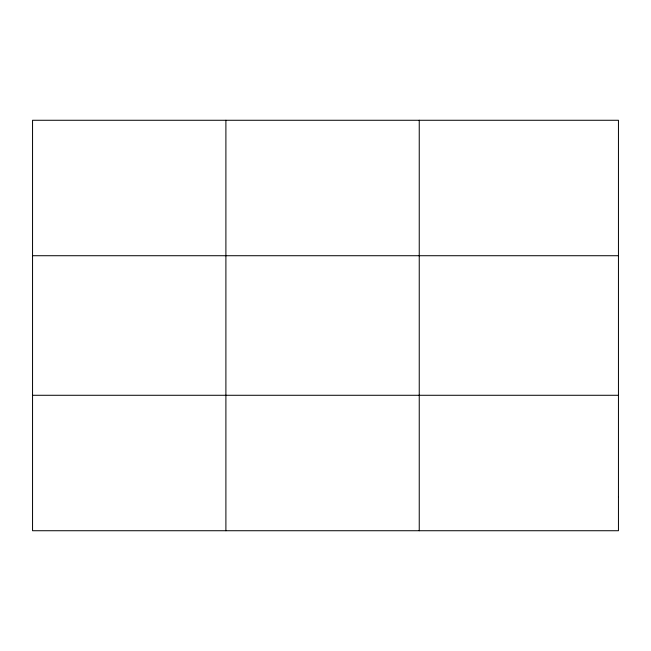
<?xml version="1.0" encoding="UTF-8"?>
<svg xmlns="http://www.w3.org/2000/svg" width="651" height="651" viewBox="0 0 651 651"><rect width="100%" height="100%" fill="white"/><g stroke="black" fill="none" stroke-linecap="round" stroke-linejoin="round"><path stroke-width="0.98" d="M225.897 120.272L225.897 530.728M419.244 120.272L419.244 530.728M32.55 255.721L618.45 255.721M32.55 395.279L618.45 395.279M618.45 496.859L618.45 530.728L32.55 530.728L32.55 120.272L618.45 120.272L618.45 496.859"/></g></svg>
